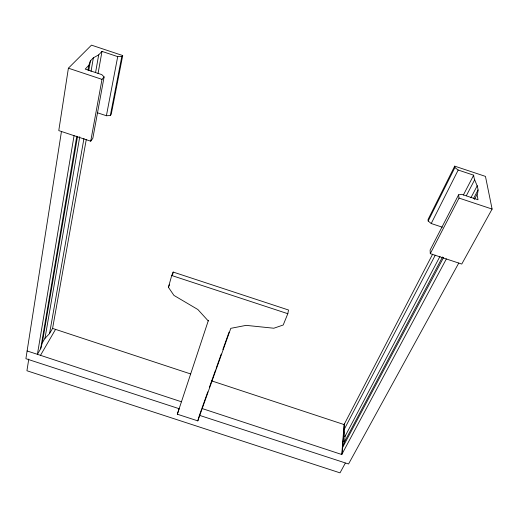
<?xml version="1.0" encoding="UTF-8"?>
<svg xmlns="http://www.w3.org/2000/svg" width="518" height="518" viewBox="0 0 518 518"><rect width="100%" height="100%" fill="white"/><g stroke="black" fill="none" stroke-linecap="round" stroke-linejoin="round"><path stroke-width="0.78" d="M207.796 391.828L201.878 408.456L341.776 454.513L344.088 424.572L432.614 254.196M342.145 453.82L344.444 423.886M68.395 68.188L58.774 130.607L90.721 141.187L92.819 138.351L104.105 76.942L101.826 74.637L85.205 69.108L88.824 65.294L90.41 60.91L93.369 57.822L98.685 54.889L102.001 51.392L117.716 56.624L121.788 56.604L122.708 55.549L91.479 45.144L68.395 68.188L102.001 79.364L104.105 76.942M61.461 131.436L25.9 358.696L179.124 408.696L177.331 414.206L197.805 420.881L230.795 328.341L246.115 325.362L273.821 328.231L283.21 325.006L287.814 313.701L288.52 310.01L173.187 272.06L171.736 275.511L168.415 287.27L173.931 295.402L197.857 309.511L208.249 320.94M28.788 359.039L26.923 370.752L340.022 472.856L345.305 463.15M74.061 135.625L37.413 354.318L40.65 348.789L42.308 342.864L77.506 136.577M40.65 348.789L76.781 136.169M88.015 70.072L88.824 65.294M88.779 70.474L90.41 60.91M42.308 342.864L44.975 338.338L79.759 136.713M91.032 71.367L93.369 57.822M44.975 338.338L49.56 333.573L83.948 138.494M95.597 72.403L98.685 54.889M49.56 333.573L52.583 328.406L86.305 139.361M98.044 73.556L102.001 51.392M90.721 141.187L102.001 79.364M97.403 112.756L106.397 115.741L117.716 56.624M106.397 115.741L110.315 115.533L121.788 56.604M122.708 55.549L111.228 114.336L110.315 115.533M477.072 194.464C480.426 187.548 473.905 181.902 473.672 175.188L458.184 170.027L454.888 167.567L454.694 166.142L485.463 176.398L492.1 209.071L461.758 264.063L430.29 253.645L430.115 250.077L458.585 194.833L461.642 194.315L478.01 199.754L477.072 194.464L474.417 199.469M172.585 274.922L173.187 272.06M197.805 420.881L199.43 415.326L348.556 463.986L458.773 263.034M177.331 414.206L208.43 320.279M199.676 414.64L201.631 409.142M209.414 387.296L215.605 369.91M216.142 368.395L221.251 354.04M222.869 349.501L229.06 332.122M168.415 287.27L169.613 284.401M454.694 166.142L428.069 219.483L428.166 221.005L431.222 223.517L442.314 227.195M428.166 221.005L454.888 167.567M431.222 223.517L458.184 170.027M430.29 253.645L459.026 198.077L458.585 194.833M463.345 195.059L473.672 175.188M435.256 255.193L343.984 429.849L345.007 436.409L344.612 441.647L342.638 447.429L443.654 257.349M466.297 195.785L474.527 180.037M439.989 256.358L345.007 436.409L343.518 435.923M470.894 197.772L477.305 185.625M442.54 256.96L344.612 441.647L343.117 441.155M473.543 198.485L478.082 189.931M341.776 454.513L446.367 258.929M27.111 350.958L40.501 355.329L55.536 329.377L190.605 373.938M52.583 328.406L55.536 329.377M171.736 275.511L287.814 313.701M211.325 380.769L344.088 424.572M40.501 355.329L181.417 401.774M459.026 198.077L492.1 209.071"/></g></svg>
